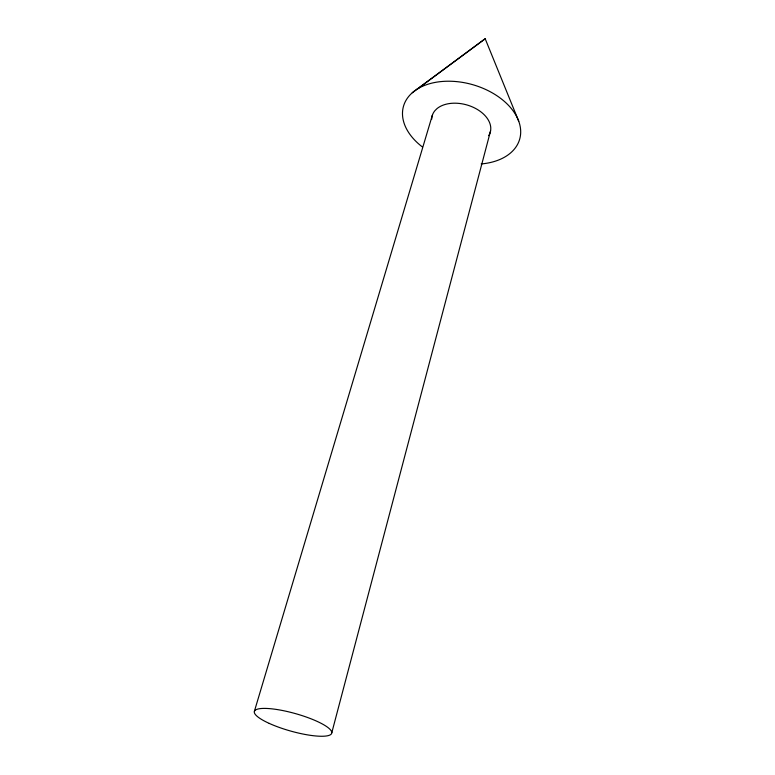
<?xml version="1.0" encoding="UTF-8"?>
<svg xmlns="http://www.w3.org/2000/svg" width="775" height="775" viewBox="0 0 775 775"><rect width="100%" height="100%" fill="white"/><g stroke="black" fill="none" stroke-linecap="round" stroke-linejoin="round"><path stroke-width="1.16" d="M431.772 119.098L431.801 117.781A30.167 19.792 15.7 0 1 434.93 110.66L436.926 108.674A30.167 19.792 15.7 0 1 475.201 108.258A30.167 19.792 15.7 0 1 488.667 135.673M331.807 732.704L490.575 130.859M254.394 711.285L432.353 115.252M417.047 89.203L485.189 38.75L518.756 121.297M412.271 92.758L485.189 38.75M422.123 146.746A60.382 39.632 15.7 0 1 424.748 85.357A60.382 39.632 15.7 0 1 513.302 111.116A60.382 39.632 15.7 0 1 481.198 163.942M269.216 723.395A40.193 9.048 15.7 0 0 331.438 733.828A40.193 9.048 15.7 0 0 278.457 709.764A40.193 9.048 15.7 0 0 269.216 723.395"/></g></svg>
